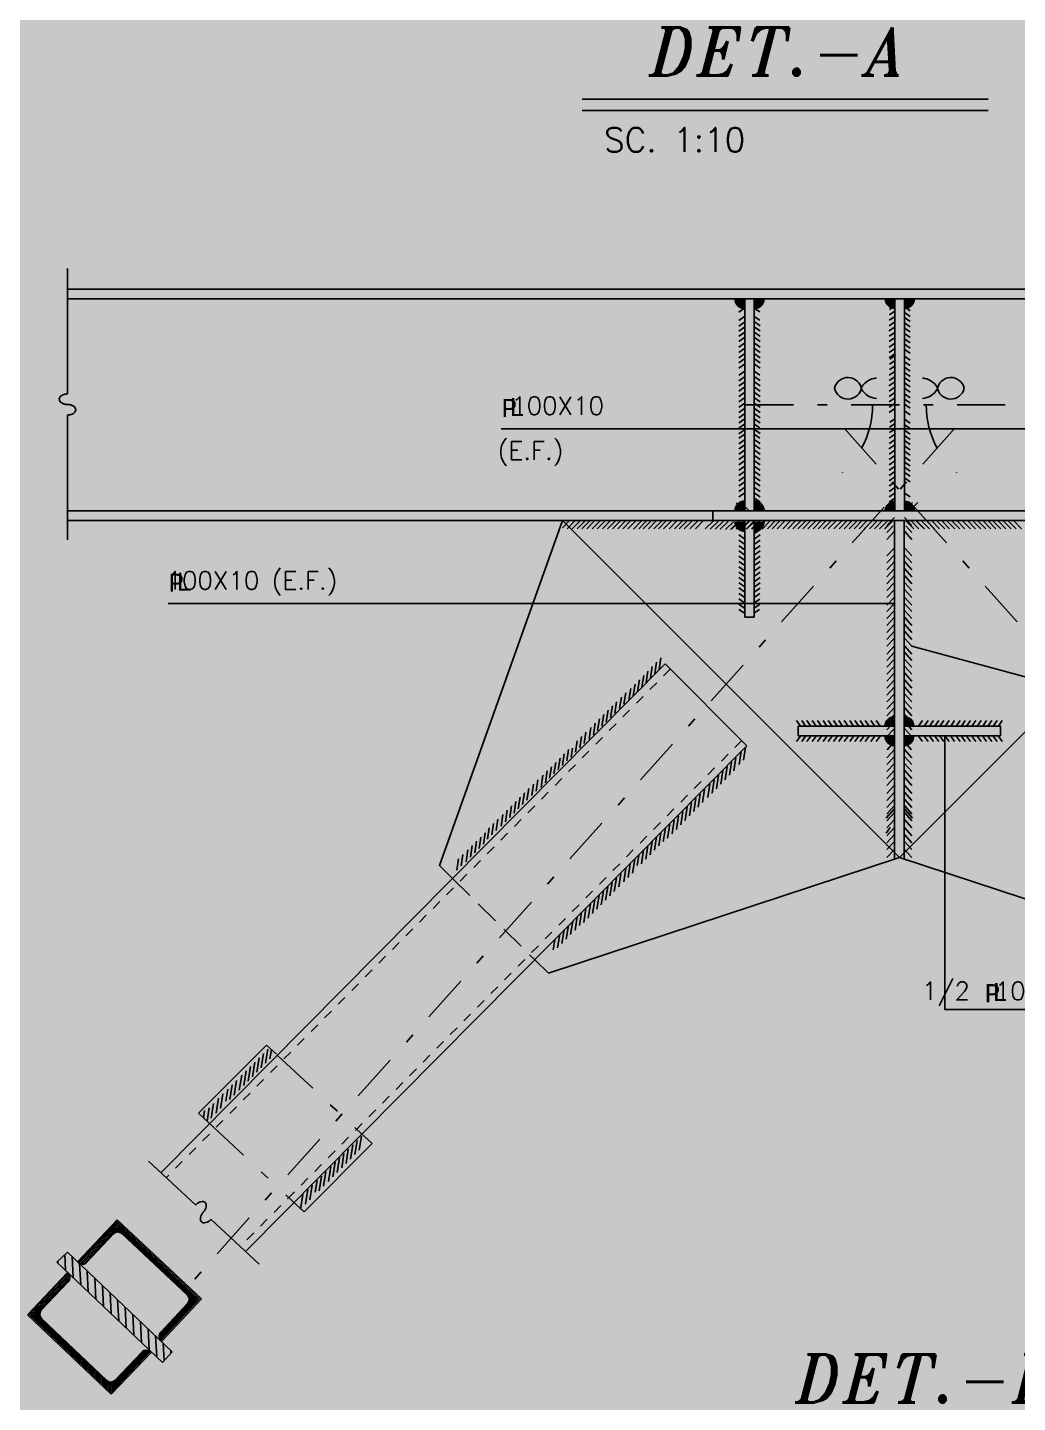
# Model space of a CAD drawing. Header units: inches. Extents: x 1387 to 2676, y -3005 to -2136.
# Drawn here: x 2546.81 to 2557.09, y -2767.75 to -2753.47 of the extents above; entities that cross this region are included whole.
import ezdxf
from ezdxf.enums import TextEntityAlignment as Align

# ---------------------------------------------------------------- set-up
doc = ezdxf.new("R2010")
doc.units = ezdxf.units.IN
doc.header["$MEASUREMENT"] = 0
for name, pattern in [('DASHDOT', [1, 0.5, -0.25, 0, -0.25]), ('DASHDOTX2', [2, 1, -0.5, 0, -0.5]), ('HIDDEN', [0.375, 0.25, -0.125])]:
    doc.linetypes.add(name, pattern=pattern)
for name, color, linetype in [('1', 1, 'Continuous'), ('1R', 1, 'Continuous'), ('2Y', 2, 'Continuous'), ('3', 3, 'HIDDEN'), ('3G', 3, 'Continuous'), ('6M', 6, 'Continuous'), ('Ax', 1, 'DASHDOTX2'), ('DIM', 8, 'Continuous')]:
    doc.layers.add(name, color=color, linetype=linetype)
doc.styles.add('CHAPI', font='CHAPI')
doc.styles.add('ITALICT', font='italict')
doc.styles.add('MONOTXT', font='monotxt')
doc.styles.add('ROMANS', font='ROMANS')
doc.dimstyles.new('FELESH', dxfattribs={"dimscale": 10, "dimtxt": 2, "dimasz": 1, "dimexe": 1.5, "dimexo": 8, "dimgap": 1, "dimtad": 1, "dimlfac": 0.75, "dimzin": 9, "dimdsep": 46, "dimtxsty": 'ROMANS', "dimblk": 'DOT', "dimcen": 0.09, "dimdle": 1.5, "dimclrd": 1, "dimclre": 1, "dimclrt": 2, "dimadec": 0, "dimazin": 0, "dimtfac": 0.5, "dimtix": 1, "dimtmove": 2, "dimatfit": 3, "dimldrblk": 'DOT', "dimfxl": 1, "dimtvp": 0.15, "dimtolj": 1, "dimtzin": 9, "dimarcsym": 0})

# ---------------------------------------------------------------- blocks, each defined once
blk = doc.blocks.new('DOT')
at = {"layer": 'DIM', "color": 0, "linetype": 'ByBlock'}
blk.add_line((-0.5, 0), (-1, 0), dxfattribs=at)
at = {"layer": 'DIM', "color": 0, "linetype": 'ByBlock', "const_width": 0.5}
blk.add_lwpolyline([(-0.25, 0, 1), (0.25, 0, 1)], format="xyb", close=True, dxfattribs=at)
blk = doc.blocks.new('F')
at = {"layer": '3'}
for points in [[(0, 0), (2.57, 0), (3.14, 0.84)], [(0, 0), (2.57, 0), (3.14, -0.84)]]:
    blk.add_solid(points, dxfattribs=at)

msp = doc.modelspace()

# ---------------------------------------------------------------- hatches: boundary and pattern name
at = {"layer": '1'}
for points in [[(2554.256941, -2756.289348), (2554.256941, -2756.389348, -0.414213562), (2554.156941, -2756.289348)], [(2554.356941, -2756.289348), (2554.356941, -2756.389348, 0.414213562), (2554.456941, -2756.289348)], [(2555.817774, -2756.287686), (2555.817774, -2756.387686, -0.414213562), (2555.717774, -2756.287686)], [(2555.917774, -2756.287686), (2555.917774, -2756.387686, 0.414213562), (2556.017774, -2756.287686)], [(2554.256941, -2758.48816), (2554.256941, -2758.38816, 0.414213562), (2554.156941, -2758.48816)], [(2554.356941, -2758.48816), (2554.356941, -2758.38816, -0.414213562), (2554.456941, -2758.48816)], [(2555.817774, -2758.489822), (2555.817774, -2758.389822, 0.414213562), (2555.717774, -2758.489822)], [(2555.917774, -2758.489822), (2555.917774, -2758.389822, -0.414213562), (2556.017774, -2758.489822)], [(2554.256941, -2758.602146), (2554.256941, -2758.702146, -0.414213562), (2554.156941, -2758.602146)], [(2554.356941, -2758.602146), (2554.356941, -2758.702146, 0.414213562), (2554.456941, -2758.602146)], [(2555.813908, -2760.727198), (2555.713908, -2760.727198, -0.414213562), (2555.813908, -2760.627198)], [(2555.913908, -2760.727198), (2556.013908, -2760.727198, 0.414213562), (2555.913908, -2760.627198)], [(2555.813908, -2760.827198), (2555.713908, -2760.827198, 0.414213562), (2555.813908, -2760.927198)], [(2555.913908, -2760.827198), (2556.013908, -2760.827198, -0.414213562), (2555.913908, -2760.927198)]]:
    msp.add_hatch(color=256, dxfattribs=at).paths.add_polyline_path(points)
at = {"layer": '2Y'}
h = msp.add_hatch(dxfattribs=at)
h.set_pattern_fill('ANSI31', color=256, scale=0.6, angle=47.9016711, style=0)
h.set_pattern_definition([(92.901671, (1594.702205, -2242.31103), (-0.074903841, -0.003796655), [])])
h.paths.add_polyline_path([(2547.112695, -2766.2916), (2547.221687, -2766.188244), (2548.312163, -2767.22382), (2548.209456, -2767.333145)])

# ---------------------------------------------------------------- linework, layer by layer
at = {"layer": '1', "linetype": 'Continuous'}
for centre, start, end in [((2554.256941, -2756.289348), 180, 270), ((2554.356941, -2756.289348), 270, 0), ((2555.817774, -2756.287686), 180, 270), ((2555.917774, -2756.287686), 270, 0), ((2554.256941, -2758.48816), 90, 180), ((2554.356941, -2758.48816), 0, 90), ((2555.817774, -2758.489822), 90, 180), ((2555.917774, -2758.489822), 0, 90), ((2554.256941, -2758.602146), 180, 270), ((2554.356941, -2758.602146), 270, 0), ((2555.813908, -2760.727198), 90, 180), ((2555.913908, -2760.727198), 0, 90), ((2555.813908, -2760.827198), 180, 270), ((2555.913908, -2760.827198), 270, 0)]:
    msp.add_arc(centre, 0.1, start, end, dxfattribs=at)
at = {"layer": '1R'}
for p, q in [((2554.197283, -2756.370527), (2554.256041, -2756.329976)), ((2554.197283, -2756.424754), (2554.256041, -2756.384204)), ((2554.411669, -2756.368126), (2554.351862, -2756.329139)), ((2554.413099, -2756.422334), (2554.353292, -2756.383347)), ((2555.760181, -2756.453117), (2555.819988, -2756.41413)), ((2555.761616, -2756.398732), (2555.821423, -2756.359745)), ((2555.763045, -2756.344523), (2555.822853, -2756.305536)), ((2555.977432, -2756.324754), (2555.918673, -2756.284204)), ((2555.977432, -2756.355556), (2555.918673, -2756.315006)), ((2555.977432, -2756.412445), (2555.918673, -2756.371894)), ((2554.197283, -2756.512445), (2554.256041, -2756.471894)), ((2554.197283, -2756.570284), (2554.256041, -2756.529733)), ((2554.416034, -2756.509987), (2554.356226, -2756.471)), ((2554.417534, -2756.566856), (2554.357726, -2756.527869)), ((2555.757181, -2756.566856), (2555.816988, -2756.527869)), ((2555.758681, -2756.509987), (2555.818488, -2756.471)), ((2555.977432, -2756.470284), (2555.918673, -2756.429733)), ((2555.977432, -2756.523739), (2555.918673, -2756.483188)), ((2555.977432, -2756.577194), (2555.918673, -2756.536643)), ((2554.197283, -2756.623739), (2554.256041, -2756.583188)), ((2554.197283, -2756.677194), (2554.256041, -2756.636643)), ((2554.197283, -2756.731599), (2554.256041, -2756.691048)), ((2554.416599, -2756.677194), (2554.35784, -2756.636643)), ((2554.416599, -2756.731599), (2554.35784, -2756.691048)), ((2554.418968, -2756.621242), (2554.359161, -2756.582255)), ((2555.755746, -2756.621242), (2555.815554, -2756.582255)), ((2555.758116, -2756.677194), (2555.816874, -2756.636643)), ((2555.758116, -2756.731599), (2555.816874, -2756.691048)), ((2555.977432, -2756.631599), (2555.918673, -2756.591048)), ((2555.977432, -2756.688488), (2555.918673, -2756.647937)), ((2555.977432, -2756.745376), (2555.918673, -2756.704826)), ((2554.197283, -2756.788488), (2554.256041, -2756.747937)), ((2554.197283, -2756.845376), (2554.256041, -2756.804826)), ((2554.416599, -2756.788488), (2554.35784, -2756.747937)), ((2554.416599, -2756.845376), (2554.35784, -2756.804826)), ((2555.758116, -2756.788488), (2555.816874, -2756.747937)), ((2555.758116, -2756.845376), (2555.816874, -2756.804826)), ((2555.977432, -2756.799781), (2555.918673, -2756.759231)), ((2555.977432, -2756.853236), (2555.918673, -2756.812686)), ((2554.197283, -2756.899781), (2554.256041, -2756.859231)), ((2554.197283, -2756.953236), (2554.256041, -2756.912686)), ((2554.197283, -2757.007641), (2554.256041, -2756.967091)), ((2554.416599, -2756.899781), (2554.35784, -2756.859231)), ((2554.416599, -2756.953236), (2554.35784, -2756.912686)), ((2554.416599, -2757.007641), (2554.35784, -2756.967091)), ((2555.758116, -2756.899781), (2555.816874, -2756.859231)), ((2555.760181, -2757.022235), (2555.819988, -2756.983248)), ((2555.761616, -2756.967849), (2555.821423, -2756.928862)), ((2555.763045, -2756.91364), (2555.822853, -2756.874653)), ((2555.977432, -2756.924673), (2555.918673, -2756.884123)), ((2555.977432, -2756.981562), (2555.918673, -2756.941012)), ((2554.197283, -2757.081562), (2554.256041, -2757.041012)), ((2554.197283, -2757.139401), (2554.256041, -2757.09885)), ((2554.416034, -2757.079104), (2554.356226, -2757.040117)), ((2554.417534, -2757.135973), (2554.357726, -2757.096986)), ((2555.757181, -2757.135973), (2555.816988, -2757.096986)), ((2555.758681, -2757.079104), (2555.818488, -2757.040117)), ((2555.977432, -2757.039401), (2555.918673, -2756.99885)), ((2555.977432, -2757.092856), (2555.918673, -2757.052305)), ((2555.977432, -2757.146311), (2555.918673, -2757.10576)), ((2554.197283, -2757.192856), (2554.256041, -2757.152305)), ((2554.197283, -2757.246311), (2554.256041, -2757.20576)), ((2554.197283, -2757.300716), (2554.256041, -2757.260165)), ((2554.416599, -2757.246311), (2554.35784, -2757.20576)), ((2554.416599, -2757.300716), (2554.35784, -2757.260165)), ((2554.418968, -2757.190359), (2554.359161, -2757.151372)), ((2555.755746, -2757.190359), (2555.815554, -2757.151372)), ((2555.758116, -2757.246311), (2555.816874, -2757.20576)), ((2555.758116, -2757.300716), (2555.816874, -2757.260165)), ((2555.977432, -2757.200716), (2555.918673, -2757.160165)), ((2555.977432, -2757.257605), (2555.918673, -2757.217054)), ((2555.977432, -2757.314494), (2555.918673, -2757.273943)), ((2554.197283, -2757.357605), (2554.256041, -2757.317054)), ((2554.197283, -2757.414494), (2554.256041, -2757.373943)), ((2554.416599, -2757.357605), (2554.35784, -2757.317054)), ((2554.416599, -2757.414494), (2554.35784, -2757.373943)), ((2555.758116, -2757.357605), (2555.816874, -2757.317054)), ((2555.758116, -2757.414494), (2555.816874, -2757.373943)), ((2555.977432, -2757.368898), (2555.918673, -2757.328348)), ((2555.977432, -2757.422354), (2555.918673, -2757.381803)), ((2554.197283, -2757.468898), (2554.256041, -2757.428348)), ((2554.197283, -2757.522354), (2554.256041, -2757.481803)), ((2554.197283, -2757.576758), (2554.256041, -2757.536208)), ((2554.416599, -2757.468898), (2554.35784, -2757.428348)), ((2554.416599, -2757.522354), (2554.35784, -2757.481803)), ((2554.416599, -2757.576758), (2554.35784, -2757.536208)), ((2555.758116, -2757.468898), (2555.816874, -2757.428348)), ((2555.763045, -2757.568126), (2555.822853, -2757.529139)), ((2555.977432, -2757.491673), (2555.918673, -2757.451123)), ((2555.977432, -2757.579159), (2555.918673, -2757.538609)), ((2557.370876, -2757.637733), (2551.727256, -2757.637733)), ((2554.197283, -2757.630805), (2554.256041, -2757.590255)), ((2554.197283, -2757.688644), (2554.256041, -2757.648093)), ((2554.197283, -2757.736048), (2554.256041, -2757.695497)), ((2554.416034, -2757.628347), (2554.356226, -2757.58936)), ((2554.416034, -2757.733589), (2554.356226, -2757.694602)), ((2554.417534, -2757.685216), (2554.357726, -2757.646229)), ((2555.758681, -2757.733589), (2555.818488, -2757.694602)), ((2555.760181, -2757.67672), (2555.819988, -2757.637733)), ((2555.761616, -2757.622334), (2555.821423, -2757.583347)), ((2555.977432, -2757.636048), (2555.918673, -2757.595497)), ((2555.977432, -2757.693886), (2555.918673, -2757.653336)), ((2554.197283, -2757.793886), (2554.256041, -2757.753336)), ((2554.197283, -2757.847342), (2554.256041, -2757.806791)), ((2554.417534, -2757.790459), (2554.357726, -2757.751472)), ((2554.418968, -2757.844845), (2554.359161, -2757.805857)), ((2555.755746, -2757.844845), (2555.815554, -2757.805857)), ((2555.757181, -2757.790459), (2555.816988, -2757.751472)), ((2555.977432, -2757.747342), (2555.918673, -2757.706791)), ((2555.977432, -2757.800797), (2555.918673, -2757.760246)), ((2555.977432, -2757.855202), (2555.918673, -2757.814651)), ((2554.197283, -2757.900797), (2554.256041, -2757.860246)), ((2554.197283, -2757.955202), (2554.256041, -2757.914651)), ((2554.197283, -2758.01209), (2554.256041, -2757.97154)), ((2554.416599, -2757.900797), (2554.35784, -2757.860246)), ((2554.416599, -2757.955202), (2554.35784, -2757.914651)), ((2554.416599, -2758.01209), (2554.35784, -2757.97154)), ((2555.758116, -2757.900797), (2555.816874, -2757.860246)), ((2555.758116, -2757.955202), (2555.816874, -2757.914651)), ((2555.758116, -2758.01209), (2555.816874, -2757.97154)), ((2555.977432, -2757.91209), (2555.918673, -2757.87154)), ((2555.977432, -2757.968979), (2555.918673, -2757.928429)), ((2555.977432, -2758.023384), (2555.918673, -2757.982834)), ((2554.197283, -2758.068979), (2554.256041, -2758.028429)), ((2554.197283, -2758.123384), (2554.256041, -2758.082834)), ((2554.416599, -2758.068979), (2554.35784, -2758.028429)), ((2554.416599, -2758.123384), (2554.35784, -2758.082834)), ((2555.758116, -2758.068979), (2555.816874, -2758.028429)), ((2555.758116, -2758.123384), (2555.816874, -2758.082834)), ((2555.977432, -2758.076839), (2555.918673, -2758.036289)), ((2555.977432, -2758.131244), (2555.918673, -2758.090694)), ((2554.197283, -2758.176839), (2554.256041, -2758.136289)), ((2554.197283, -2758.231244), (2554.256041, -2758.190694)), ((2554.197283, -2758.288133), (2554.256041, -2758.247583)), ((2554.416599, -2758.176839), (2554.35784, -2758.136289)), ((2554.416599, -2758.231244), (2554.35784, -2758.190694)), ((2554.416599, -2758.288133), (2554.35784, -2758.247583)), ((2555.758116, -2758.176839), (2555.816874, -2758.136289)), ((2555.758116, -2758.231244), (2555.816874, -2758.190694)), ((2555.758116, -2758.288133), (2555.816874, -2758.247583)), ((2555.977432, -2758.188133), (2555.918673, -2758.147583)), ((2554.250875, -2758.488754), (2554.169339, -2758.407219)), ((2554.197283, -2758.345022), (2554.256041, -2758.304471)), ((2554.303908, -2758.488754), (2554.222372, -2758.407219)), ((2554.416599, -2758.345022), (2554.35784, -2758.304471)), ((2554.416599, -2758.399427), (2554.35784, -2758.358876)), ((2554.463007, -2758.488754), (2554.381471, -2758.407219)), ((2554.466434, -2758.481178), (2554.383153, -2758.401427)), ((2555.70828, -2758.481178), (2555.791562, -2758.401427)), ((2555.711708, -2758.488754), (2555.793243, -2758.407219)), ((2555.758116, -2758.345022), (2555.816874, -2758.304471)), ((2555.758116, -2758.399427), (2555.816874, -2758.358876)), ((2555.977432, -2758.345022), (2555.918673, -2758.304471)), ((2555.919722, -2758.483072), (2556.001258, -2758.401536)), ((2555.972755, -2758.483072), (2556.054291, -2758.401536)), ((2555.811492, -2758.557775), (2555.734099, -2758.643048)), ((2555.916325, -2758.557775), (2555.993718, -2758.643048)), ((2552.433943, -2758.594436), (2552.363908, -2758.664471)), ((2552.493652, -2758.594436), (2552.412117, -2758.675972)), ((2552.546685, -2758.594436), (2552.46515, -2758.675972)), ((2552.598522, -2758.594436), (2552.516987, -2758.675972)), ((2552.648365, -2758.594436), (2552.56683, -2758.675972)), ((2552.698208, -2758.594436), (2552.616672, -2758.675972)), ((2552.754431, -2758.594436), (2552.672896, -2758.675972)), ((2552.807464, -2758.594436), (2552.725929, -2758.675972)), ((2552.860497, -2758.594436), (2552.778962, -2758.675972)), ((2552.91353, -2758.594436), (2552.831995, -2758.675972)), ((2552.966563, -2758.594436), (2552.885028, -2758.675972)), ((2553.019596, -2758.594436), (2552.938061, -2758.675972)), ((2553.072629, -2758.594436), (2552.991094, -2758.675972)), ((2553.125662, -2758.594436), (2553.044127, -2758.675972)), ((2553.182136, -2758.596788), (2553.1006, -2758.678323)), ((2553.238003, -2758.594436), (2553.156467, -2758.675972)), ((2553.285267, -2758.594436), (2553.203732, -2758.675972)), ((2553.3383, -2758.594436), (2553.256765, -2758.675972)), ((2553.395822, -2758.594436), (2553.314286, -2758.675972)), ((2553.443086, -2758.594436), (2553.361551, -2758.675972)), ((2553.496119, -2758.594436), (2553.414584, -2758.675972)), ((2553.553641, -2758.594436), (2553.472106, -2758.675972)), ((2553.611163, -2758.594436), (2553.529627, -2758.675972)), ((2553.658427, -2758.594436), (2553.576892, -2758.675972)), ((2553.71146, -2758.594436), (2553.629925, -2758.675972)), ((2553.768982, -2758.594436), (2553.687446, -2758.675972)), ((2553.826504, -2758.594436), (2553.744968, -2758.675972)), ((2553.931303, -2758.597758), (2553.848022, -2758.677509)), ((2553.981135, -2758.598837), (2553.897853, -2758.678588)), ((2554.034155, -2758.599985), (2553.950874, -2758.679736)), ((2554.087176, -2758.601133), (2554.003894, -2758.680884)), ((2554.140196, -2758.602281), (2554.056915, -2758.682032)), ((2554.193217, -2758.603429), (2554.109935, -2758.683181)), ((2554.201959, -2758.600119), (2554.120424, -2758.681654)), ((2554.250875, -2758.594436), (2554.169339, -2758.675972)), ((2554.254992, -2758.600119), (2554.173457, -2758.681654)), ((2554.303908, -2758.594436), (2554.222372, -2758.675972)), ((2554.308003, -2758.598581), (2554.224721, -2758.678332)), ((2554.356941, -2758.594436), (2554.275405, -2758.675972)), ((2554.360393, -2758.599716), (2554.277112, -2758.679467)), ((2554.409974, -2758.594436), (2554.328438, -2758.675972)), ((2554.413414, -2758.600864), (2554.330132, -2758.680615)), ((2554.416599, -2758.683764), (2554.35784, -2758.724314)), ((2554.463007, -2758.594436), (2554.381471, -2758.675972)), ((2554.466434, -2758.602012), (2554.383153, -2758.681763)), ((2554.519481, -2758.596788), (2554.437945, -2758.678323)), ((2554.575347, -2758.594436), (2554.493812, -2758.675972)), ((2554.622612, -2758.594436), (2554.541076, -2758.675972)), ((2554.675645, -2758.594436), (2554.594109, -2758.675972)), ((2554.733166, -2758.594436), (2554.651631, -2758.675972)), ((2554.7862, -2758.594436), (2554.704664, -2758.675972)), ((2554.839233, -2758.594436), (2554.757697, -2758.675972)), ((2554.892266, -2758.594436), (2554.81073, -2758.675972)), ((2554.942108, -2758.594436), (2554.860573, -2758.675972)), ((2554.995141, -2758.594436), (2554.913606, -2758.675972)), ((2555.048174, -2758.594436), (2554.966639, -2758.675972)), ((2555.101207, -2758.594436), (2555.019672, -2758.675972)), ((2555.15424, -2758.594436), (2555.072705, -2758.675972)), ((2555.207273, -2758.594436), (2555.125738, -2758.675972)), ((2555.26521, -2758.594436), (2555.183675, -2758.675972)), ((2555.318243, -2758.594436), (2555.236708, -2758.675972)), ((2555.371276, -2758.594436), (2555.289741, -2758.675972)), ((2555.424309, -2758.594436), (2555.342774, -2758.675972)), ((2555.474152, -2758.594436), (2555.392617, -2758.675972)), ((2555.527185, -2758.594436), (2555.44565, -2758.675972)), ((2555.580218, -2758.594436), (2555.498683, -2758.675972)), ((2555.633251, -2758.594436), (2555.551716, -2758.675972)), ((2555.686284, -2758.594436), (2555.604749, -2758.675972)), ((2555.739317, -2758.594436), (2555.657782, -2758.675972)), ((2555.79235, -2758.594436), (2555.710815, -2758.675972)), ((2555.795383, -2758.594436), (2555.713848, -2758.675972)), ((2555.797657, -2758.644436), (2555.734099, -2758.714466)), ((2555.811492, -2758.701193), (2555.734099, -2758.786466)), ((2555.916325, -2758.701193), (2555.993718, -2758.786466)), ((2555.93016, -2758.644436), (2555.993718, -2758.714466)), ((2555.932433, -2758.594436), (2556.013969, -2758.675972)), ((2555.985466, -2758.594436), (2556.067002, -2758.675972)), ((2556.038499, -2758.594436), (2556.120035, -2758.675972)), ((2556.041532, -2758.594436), (2556.123068, -2758.675972)), ((2556.094565, -2758.594436), (2556.176101, -2758.675972)), ((2556.147598, -2758.594436), (2556.229134, -2758.675972)), ((2556.200631, -2758.594436), (2556.282167, -2758.675972)), ((2556.253664, -2758.594436), (2556.3352, -2758.675972)), ((2556.303507, -2758.594436), (2556.385043, -2758.675972)), ((2556.35654, -2758.594436), (2556.438076, -2758.675972)), ((2556.409573, -2758.594436), (2556.491109, -2758.675972)), ((2556.462606, -2758.594436), (2556.544142, -2758.675972)), ((2556.520543, -2758.594436), (2556.602079, -2758.675972)), ((2556.573576, -2758.594436), (2556.655112, -2758.675972)), ((2556.626609, -2758.594436), (2556.708145, -2758.675972)), ((2556.679642, -2758.594436), (2556.761178, -2758.675972)), ((2556.732675, -2758.594436), (2556.814211, -2758.675972)), ((2556.785708, -2758.594436), (2556.867244, -2758.675972)), ((2556.835551, -2758.594436), (2556.917087, -2758.675972)), ((2556.888584, -2758.594436), (2556.97012, -2758.675972)), ((2556.941617, -2758.594436), (2557.023153, -2758.675972)), ((2556.99465, -2758.594436), (2557.076186, -2758.675972)), ((2557.052172, -2758.594436), (2557.133707, -2758.675972)), ((2554.197283, -2758.738168), (2554.256041, -2758.778719)), ((2554.197283, -2758.795057), (2554.256041, -2758.835608)), ((2554.416599, -2758.738168), (2554.35784, -2758.778719)), ((2554.416599, -2758.795057), (2554.35784, -2758.835608)), ((2554.197283, -2758.851946), (2554.256041, -2758.892497)), ((2554.197283, -2758.906351), (2554.256041, -2758.946902)), ((2554.197283, -2758.959806), (2554.256041, -2759.000357)), ((2554.416599, -2758.851946), (2554.35784, -2758.892497)), ((2554.416599, -2758.906351), (2554.35784, -2758.946902)), ((2554.416599, -2758.959806), (2554.35784, -2759.000357)), ((2555.811492, -2758.873193), (2555.734099, -2758.958466)), ((2555.811492, -2758.945193), (2555.734099, -2759.030466)), ((2555.916325, -2758.873193), (2555.993718, -2758.958466)), ((2555.916325, -2758.945193), (2555.993718, -2759.030466)), ((2554.197283, -2759.014211), (2554.256041, -2759.054762)), ((2554.197283, -2759.0711), (2554.256041, -2759.11165)), ((2554.197283, -2759.127989), (2554.256041, -2759.168539)), ((2554.416599, -2759.014211), (2554.35784, -2759.054762)), ((2554.416599, -2759.0711), (2554.35784, -2759.11165)), ((2554.416599, -2759.127989), (2554.35784, -2759.168539)), ((2555.811492, -2759.017193), (2555.734099, -2759.102466)), ((2555.811492, -2759.089193), (2555.734099, -2759.174466)), ((2555.916325, -2759.017193), (2555.993718, -2759.102466)), ((2555.916325, -2759.089193), (2555.993718, -2759.174466)), ((2554.197283, -2759.182394), (2554.256041, -2759.222944)), ((2554.197283, -2759.235849), (2554.256041, -2759.276399)), ((2554.416599, -2759.182394), (2554.35784, -2759.222944)), ((2554.418968, -2759.238346), (2554.359161, -2759.277333)), ((2555.811492, -2759.161193), (2555.734099, -2759.246466)), ((2555.811492, -2759.233193), (2555.734099, -2759.318466)), ((2555.916325, -2759.161193), (2555.993718, -2759.246466)), ((2555.916325, -2759.233193), (2555.993718, -2759.318466)), ((2554.197283, -2759.289304), (2554.256041, -2759.329855)), ((2554.197283, -2759.347143), (2554.256041, -2759.387693)), ((2554.197283, -2759.404031), (2554.256041, -2759.444582)), ((2554.414533, -2759.40647), (2554.354726, -2759.445457)), ((2554.416034, -2759.349601), (2554.356226, -2759.388588)), ((2554.417534, -2759.292732), (2554.357726, -2759.331719)), ((2555.811492, -2759.305193), (2555.734099, -2759.390466)), ((2555.811492, -2759.385279), (2555.734099, -2759.470552)), ((2555.916325, -2759.305193), (2555.993718, -2759.390466)), ((2555.916325, -2759.385279), (2555.993718, -2759.470552)), ((2555.810244, -2759.452281), (2548.268028, -2759.452281)), ((2554.197283, -2759.458436), (2554.256041, -2759.498987)), ((2554.197283, -2759.512664), (2554.256041, -2759.553214)), ((2554.411669, -2759.515064), (2554.351862, -2759.554051)), ((2554.413099, -2759.460856), (2554.353292, -2759.499843)), ((2555.811492, -2759.451141), (2555.734099, -2759.536414)), ((2555.811492, -2759.523141), (2555.734099, -2759.608414)), ((2555.916325, -2759.451141), (2555.993718, -2759.536414)), ((2555.916325, -2759.523141), (2555.993718, -2759.608414)), ((2555.811492, -2759.595141), (2555.734099, -2759.680414)), ((2555.811492, -2759.667141), (2555.734099, -2759.752414)), ((2555.916325, -2759.595141), (2555.993718, -2759.680414)), ((2555.916325, -2759.667141), (2555.993718, -2759.752414)), ((2555.811492, -2759.739141), (2555.734099, -2759.824414)), ((2555.811492, -2759.811141), (2555.734099, -2759.896414)), ((2555.916325, -2759.739141), (2555.993718, -2759.824414)), ((2555.916325, -2759.811141), (2555.993718, -2759.896414)), ((2555.811492, -2759.891657), (2555.734099, -2759.97693)), ((2555.811492, -2759.957518), (2555.734099, -2760.042791)), ((2555.916325, -2759.891657), (2555.993718, -2759.97693)), ((2555.916325, -2759.957518), (2555.993718, -2760.042791)), ((2555.811492, -2760.029518), (2555.734099, -2760.114791)), ((2555.811492, -2760.101518), (2555.734099, -2760.186791)), ((2555.916325, -2760.029518), (2555.993718, -2760.114791)), ((2555.916325, -2760.101518), (2555.993718, -2760.186791)), ((2555.811492, -2760.173518), (2555.734099, -2760.258791)), ((2555.811492, -2760.245518), (2555.734099, -2760.330791)), ((2555.916325, -2760.173518), (2555.993718, -2760.258791)), ((2555.916325, -2760.245518), (2555.993718, -2760.330791)), ((2555.811492, -2760.317518), (2555.734099, -2760.402791)), ((2555.811492, -2760.389518), (2555.734099, -2760.474791)), ((2555.916325, -2760.317518), (2555.993718, -2760.402791)), ((2555.916325, -2760.389518), (2555.993718, -2760.474791)), ((2555.811492, -2760.461518), (2555.734099, -2760.546791)), ((2555.811492, -2760.533518), (2555.734099, -2760.618791)), ((2555.916325, -2760.461518), (2555.993718, -2760.546791)), ((2555.916325, -2760.533518), (2555.993718, -2760.618791)), ((2554.795376, -2760.66754), (2554.835926, -2760.726298)), ((2554.84978, -2760.66754), (2554.890331, -2760.726298)), ((2554.903236, -2760.66754), (2554.943786, -2760.726298)), ((2554.95764, -2760.66754), (2554.998191, -2760.726298)), ((2555.014529, -2760.66754), (2555.05508, -2760.726298)), ((2555.071418, -2760.66754), (2555.111969, -2760.726298)), ((2555.125823, -2760.66754), (2555.166374, -2760.726298)), ((2555.179278, -2760.66754), (2555.219829, -2760.726298)), ((2555.233683, -2760.66754), (2555.274234, -2760.726298)), ((2555.290572, -2760.66754), (2555.331122, -2760.726298)), ((2555.347461, -2760.66754), (2555.388011, -2760.726298)), ((2555.401866, -2760.66754), (2555.442416, -2760.726298)), ((2555.455321, -2760.66754), (2555.495871, -2760.726298)), ((2555.509726, -2760.66754), (2555.550276, -2760.726298)), ((2555.566615, -2760.66754), (2555.607165, -2760.726298)), ((2555.623503, -2760.66754), (2555.664054, -2760.726298)), ((2555.811492, -2760.605518), (2555.734099, -2760.690791)), ((2555.811492, -2760.677518), (2555.734099, -2760.762791)), ((2555.916325, -2760.605518), (2555.993718, -2760.690791)), ((2555.916325, -2760.677518), (2555.993718, -2760.762791)), ((2556.104313, -2760.66754), (2556.063763, -2760.726298)), ((2556.161202, -2760.66754), (2556.120652, -2760.726298)), ((2556.218091, -2760.66754), (2556.17754, -2760.726298)), ((2556.272496, -2760.66754), (2556.231945, -2760.726298)), ((2556.325951, -2760.66754), (2556.2854, -2760.726298)), ((2556.380356, -2760.66754), (2556.339805, -2760.726298)), ((2556.437245, -2760.66754), (2556.396694, -2760.726298)), ((2556.494134, -2760.66754), (2556.453583, -2760.726298)), ((2556.548538, -2760.66754), (2556.507988, -2760.726298)), ((2556.601994, -2760.66754), (2556.561443, -2760.726298)), ((2556.656398, -2760.66754), (2556.615848, -2760.726298)), ((2556.713287, -2760.66754), (2556.672737, -2760.726298)), ((2556.770176, -2760.66754), (2556.729626, -2760.726298)), ((2556.824581, -2760.66754), (2556.78403, -2760.726298)), ((2556.878036, -2760.66754), (2556.837486, -2760.726298)), ((2556.932441, -2760.66754), (2556.89189, -2760.726298)), ((2554.795376, -2760.886856), (2554.835926, -2760.828097)), ((2554.84978, -2760.886856), (2554.890331, -2760.828097)), ((2554.903236, -2760.886856), (2554.943786, -2760.828097)), ((2554.95764, -2760.886856), (2554.998191, -2760.828097)), ((2555.014529, -2760.886856), (2555.05508, -2760.828097)), ((2555.071418, -2760.886856), (2555.111969, -2760.828097)), ((2555.125823, -2760.886856), (2555.166374, -2760.828097)), ((2555.179278, -2760.886856), (2555.219829, -2760.828097)), ((2555.233683, -2760.886856), (2555.274234, -2760.828097)), ((2555.290572, -2760.886856), (2555.331122, -2760.828097)), ((2555.347461, -2760.886856), (2555.388011, -2760.828097)), ((2555.401866, -2760.886856), (2555.442416, -2760.828097)), ((2555.455321, -2760.886856), (2555.495871, -2760.828097)), ((2555.509726, -2760.886856), (2555.550276, -2760.828097)), ((2555.566615, -2760.886856), (2555.607165, -2760.828097)), ((2555.623503, -2760.886856), (2555.664054, -2760.828097)), ((2555.811492, -2760.749518), (2555.734099, -2760.834791)), ((2555.813908, -2760.814804), (2555.736516, -2760.900077)), ((2555.913908, -2760.814804), (2555.991301, -2760.900077)), ((2555.916325, -2760.749518), (2555.993718, -2760.834791)), ((2556.104313, -2760.886856), (2556.063763, -2760.828097)), ((2556.161202, -2760.886856), (2556.120652, -2760.828097)), ((2556.218091, -2760.886856), (2556.17754, -2760.828097)), ((2556.272496, -2760.886856), (2556.231945, -2760.828097)), ((2556.325951, -2760.886856), (2556.2854, -2760.828097)), ((2556.334939, -2763.668066), (2556.334939, -2760.827198)), ((2556.380356, -2760.886856), (2556.339805, -2760.828097)), ((2556.437245, -2760.886856), (2556.396694, -2760.828097)), ((2556.494134, -2760.886856), (2556.453583, -2760.828097)), ((2556.548538, -2760.886856), (2556.507988, -2760.828097)), ((2556.601994, -2760.886856), (2556.561443, -2760.828097)), ((2556.656398, -2760.886856), (2556.615848, -2760.828097)), ((2556.713287, -2760.886856), (2556.672737, -2760.828097)), ((2556.770176, -2760.886856), (2556.729626, -2760.828097)), ((2556.824581, -2760.886856), (2556.78403, -2760.828097)), ((2556.878036, -2760.886856), (2556.837486, -2760.828097)), ((2556.932441, -2760.886856), (2556.89189, -2760.828097)), ((2554.221469, -2760.987516), (2554.199749, -2761.124651)), ((2554.221469, -2760.987516), (2554.199749, -2761.124651)), ((2554.266582, -2760.942403), (2554.24506, -2761.078288)), ((2554.266582, -2760.942403), (2554.24506, -2761.078288)), ((2555.811492, -2760.968448), (2555.734099, -2761.053721)), ((2555.813908, -2760.886804), (2555.736516, -2760.972077)), ((2555.913908, -2760.886804), (2555.991301, -2760.972077)), ((2555.916325, -2760.968448), (2555.993718, -2761.053721)), ((2554.120687, -2761.100568), (2554.099165, -2761.236452)), ((2554.1658, -2761.055455), (2554.144476, -2761.190089)), ((2555.811492, -2761.040448), (2555.734099, -2761.125721)), ((2555.811492, -2761.112448), (2555.734099, -2761.197721)), ((2555.916325, -2761.040448), (2555.993718, -2761.125721)), ((2555.916325, -2761.112448), (2555.993718, -2761.197721)), ((2553.98535, -2761.235905), (2553.963233, -2761.375543)), ((2554.030462, -2761.190793), (2554.008544, -2761.329179)), ((2554.075575, -2761.14568), (2554.053855, -2761.282816)), ((2555.811492, -2761.184448), (2555.734099, -2761.269721)), ((2555.811492, -2761.256448), (2555.734099, -2761.341721)), ((2555.916325, -2761.184448), (2555.993718, -2761.269721)), ((2555.916325, -2761.256448), (2555.993718, -2761.341721)), ((2553.840652, -2761.38488), (2553.819328, -2761.519514)), ((2553.895125, -2761.326131), (2553.872612, -2761.46827)), ((2553.940237, -2761.281018), (2553.917923, -2761.421906)), ((2555.811492, -2761.339944), (2555.734099, -2761.425217)), ((2555.811492, -2761.411944), (2555.734099, -2761.497217)), ((2555.916325, -2761.339944), (2555.993718, -2761.425217)), ((2555.916325, -2761.411944), (2555.993718, -2761.497217)), ((2553.705314, -2761.520218), (2553.683396, -2761.658605)), ((2553.750427, -2761.475106), (2553.728707, -2761.612241)), ((2553.79554, -2761.429993), (2553.774018, -2761.565878)), ((2555.811492, -2761.483944), (2555.734099, -2761.569217)), ((2555.811492, -2761.551532), (2555.734099, -2761.636805)), ((2555.916325, -2761.483944), (2555.993718, -2761.569217)), ((2555.916325, -2761.551532), (2555.993718, -2761.636805)), ((2553.524864, -2761.700668), (2553.502153, -2761.844059)), ((2553.569977, -2761.655556), (2553.547464, -2761.797695)), ((2553.615089, -2761.610443), (2553.592775, -2761.751332)), ((2553.660202, -2761.565331), (2553.638085, -2761.704968)), ((2555.804301, -2761.594675), (2555.726909, -2761.679948)), ((2555.811492, -2761.579342), (2555.734099, -2761.664615)), ((2555.811492, -2761.579342), (2555.734099, -2761.664615)), ((2555.811492, -2761.623532), (2555.734099, -2761.708805)), ((2555.811492, -2761.695532), (2555.734099, -2761.780805)), ((2555.916325, -2761.579342), (2555.993718, -2761.664615)), ((2555.916325, -2761.579342), (2555.993718, -2761.664615)), ((2555.916325, -2761.623532), (2555.993718, -2761.708805)), ((2555.916325, -2761.695532), (2555.993718, -2761.780805)), ((2555.923515, -2761.594675), (2556.000908, -2761.679948)), ((2553.387728, -2761.828913), (2553.365612, -2761.968551)), ((2553.432841, -2761.783801), (2553.410922, -2761.922187)), ((2553.479752, -2761.745781), (2553.456843, -2761.890422)), ((2555.727908, -2761.835612), (2555.768459, -2761.776853)), ((2555.811492, -2761.779028), (2555.734099, -2761.864301)), ((2555.916325, -2761.779028), (2555.993718, -2761.864301)), ((2553.25239, -2761.964251), (2553.229679, -2762.107641)), ((2553.297503, -2761.919138), (2553.27499, -2762.061278)), ((2553.342615, -2761.874026), (2553.320301, -2762.014914)), ((2555.811492, -2761.851028), (2555.734099, -2761.936301)), ((2555.811492, -2761.851028), (2555.734099, -2761.936301)), ((2555.811492, -2761.923028), (2555.734099, -2762.008301)), ((2555.811492, -2761.923028), (2555.734099, -2762.008301)), ((2555.916325, -2761.851028), (2555.993718, -2761.936301)), ((2555.916325, -2761.851028), (2555.993718, -2761.936301)), ((2555.916325, -2761.923028), (2555.993718, -2762.008301)), ((2555.916325, -2761.923028), (2555.993718, -2762.008301)), ((2553.114398, -2762.111297), (2553.092282, -2762.250935)), ((2553.156845, -2762.068075), (2553.13997, -2762.174614)), ((2553.207278, -2762.009364), (2553.184369, -2762.154005)), ((2555.811492, -2762.005702), (2555.734099, -2762.090975)), ((2555.916325, -2762.005702), (2555.993718, -2762.090975)), ((2552.969701, -2762.260273), (2552.948377, -2762.394906)), ((2553.024173, -2762.201523), (2553.00166, -2762.343662)), ((2553.069286, -2762.15641), (2553.046971, -2762.297299)), ((2552.834363, -2762.39561), (2552.812445, -2762.533997)), ((2552.879476, -2762.350498), (2552.857755, -2762.487633)), ((2552.924588, -2762.305385), (2552.903066, -2762.44127)), ((2552.699025, -2762.530948), (2552.676513, -2762.673087)), ((2552.744138, -2762.485835), (2552.721823, -2762.626724)), ((2552.78925, -2762.440723), (2552.767134, -2762.58036)), ((2552.561889, -2762.659193), (2552.539971, -2762.797579)), ((2552.6088, -2762.621173), (2552.585891, -2762.765814)), ((2552.653913, -2762.576061), (2552.631202, -2762.719451)), ((2552.381439, -2762.839643), (2552.358728, -2762.983034)), ((2552.426551, -2762.794531), (2552.404039, -2762.93667)), ((2552.471664, -2762.749418), (2552.449349, -2762.890306)), ((2552.516776, -2762.704305), (2552.49466, -2762.843943)), ((2552.285893, -2762.943467), (2552.269019, -2763.050006)), ((2552.336326, -2762.884756), (2552.313417, -2763.029397)), ((2556.334939, -2763.668066), (2559.956085, -2763.668066)), ((2549.258147, -2764.125332), (2549.234644, -2764.273727)), ((2549.30326, -2764.08022), (2549.279954, -2764.227363)), ((2549.340564, -2764.084404), (2549.325265, -2764.181)), ((2549.122809, -2764.26067), (2549.098712, -2764.412817)), ((2549.167922, -2764.215558), (2549.144022, -2764.366454)), ((2549.213035, -2764.170445), (2549.189333, -2764.32009)), ((2548.979113, -2764.405108), (2548.955015, -2764.557255)), ((2549.032584, -2764.350895), (2549.00809, -2764.505544)), ((2549.077697, -2764.305783), (2549.053401, -2764.459181)), ((2548.838399, -2764.543897), (2548.814103, -2764.697295)), ((2548.888888, -2764.495333), (2548.869329, -2764.618821)), ((2548.934, -2764.450221), (2548.909704, -2764.603619)), ((2548.694702, -2764.688335), (2548.672465, -2764.828732)), ((2548.739815, -2764.643222), (2548.715717, -2764.795369)), ((2548.793286, -2764.589009), (2548.768792, -2764.743658)), ((2548.646363, -2764.717838), (2548.634423, -2764.793224)), ((2550.275513, -2764.982518), (2550.252406, -2765.12841)), ((2550.140176, -2765.117856), (2550.116474, -2765.267501)), ((2550.185288, -2765.072743), (2550.161785, -2765.221137)), ((2550.230401, -2765.027631), (2550.207096, -2765.174774)), ((2550.004838, -2765.253194), (2549.980542, -2765.406592)), ((2550.04995, -2765.208081), (2550.025853, -2765.360228)), ((2550.095063, -2765.162968), (2550.071163, -2765.313865)), ((2549.861141, -2765.397632), (2549.836845, -2765.55103)), ((2549.906254, -2765.352519), (2549.882156, -2765.504666)), ((2549.959725, -2765.298306), (2549.935231, -2765.452955)), ((2549.720427, -2765.53642), (2549.695933, -2765.691069)), ((2549.76554, -2765.491307), (2549.741244, -2765.644705)), ((2549.816029, -2765.442744), (2549.79647, -2765.566232)), ((2549.666956, -2765.590633), (2549.642858, -2765.74278))]:
    msp.add_line(p, q, dxfattribs=at)
at = {"layer": '1R', "linetype": 'DASHDOT'}
for p, q in [((2556.439034, -2757.630427), (2548.496278, -2766.521185)), ((2555.288782, -2757.630427), (2563.231539, -2766.521185)), ((2549.404369, -2764.145558), (2550.271108, -2764.95296)), ((2548.686158, -2764.841512), (2549.563922, -2765.660804))]:
    msp.add_line(p, q, dxfattribs=at)
at = {"layer": '1R', "color": 1}
for p, q in [((2553.297621, -2760.107376), (2553.27928, -2760.228248)), ((2553.342334, -2760.062662), (2553.324099, -2760.182843)), ((2553.342334, -2760.062662), (2553.324099, -2760.182843)), ((2553.387048, -2760.017948), (2553.368917, -2760.137439)), ((2553.387048, -2760.017948), (2553.368917, -2760.137439)), ((2553.163165, -2760.24359), (2553.144825, -2760.364462)), ((2553.207879, -2760.198876), (2553.189643, -2760.319057)), ((2553.207879, -2760.198876), (2553.189643, -2760.319057)), ((2553.252592, -2760.154162), (2553.234462, -2760.273653)), ((2553.252592, -2760.154162), (2553.234462, -2760.273653)), ((2553.020985, -2760.381099), (2553.003169, -2760.498517)), ((2553.073737, -2760.333017), (2553.055187, -2760.455271)), ((2553.118451, -2760.288303), (2553.100006, -2760.409867)), ((2552.837667, -2760.561065), (2552.819536, -2760.680556)), ((2552.882381, -2760.516351), (2552.864355, -2760.635151)), ((2552.927094, -2760.471638), (2552.909173, -2760.589746)), ((2552.976271, -2760.425813), (2552.95835, -2760.543921)), ((2552.703526, -2760.695206), (2552.685081, -2760.81677)), ((2552.748239, -2760.650493), (2552.729899, -2760.771365)), ((2552.792953, -2760.605779), (2552.774718, -2760.72596)), ((2552.561346, -2760.832716), (2552.543425, -2760.950824)), ((2552.60606, -2760.788002), (2552.588244, -2760.90542)), ((2552.658812, -2760.73992), (2552.640262, -2760.862174)), ((2552.428439, -2760.967677), (2552.410518, -2761.085786)), ((2552.467853, -2760.954484), (2552.453668, -2761.047969)), ((2552.516632, -2760.877429), (2552.498606, -2760.996229)), ((2552.294297, -2761.101818), (2552.276062, -2761.222)), ((2552.339011, -2761.057105), (2552.320881, -2761.176595)), ((2552.383725, -2761.012391), (2552.365699, -2761.13119)), ((2552.160156, -2761.23596), (2552.141606, -2761.358214)), ((2552.20487, -2761.191246), (2552.186425, -2761.312809)), ((2552.249584, -2761.146532), (2552.231243, -2761.267404)), ((2552.013513, -2761.37458), (2551.995592, -2761.492689)), ((2552.06269, -2761.328755), (2552.044769, -2761.446864)), ((2552.107404, -2761.284041), (2552.089588, -2761.401459)), ((2551.834658, -2761.553435), (2551.816318, -2761.674307)), ((2551.879372, -2761.508721), (2551.861137, -2761.628903)), ((2551.924086, -2761.464008), (2551.905955, -2761.583498)), ((2551.968799, -2761.419294), (2551.950774, -2761.538093)), ((2551.692479, -2761.690944), (2551.674662, -2761.808362)), ((2551.745231, -2761.642863), (2551.726681, -2761.765117)), ((2551.789944, -2761.598149), (2551.771499, -2761.719712)), ((2551.560719, -2761.832257), (2551.542588, -2761.951748)), ((2551.603051, -2761.780372), (2551.585025, -2761.899171)), ((2551.647765, -2761.735658), (2551.629844, -2761.853767)), ((2551.426577, -2761.966398), (2551.408132, -2762.087961)), ((2551.471291, -2761.921684), (2551.452951, -2762.042557)), ((2551.516005, -2761.876971), (2551.497769, -2761.997152)), ((2551.284398, -2762.103907), (2551.266477, -2762.222016)), ((2551.329111, -2762.059194), (2551.311295, -2762.176611)), ((2551.381864, -2762.011112), (2551.363314, -2762.133366))]:
    msp.add_line(p, q, dxfattribs=at)
at = {"layer": '1R', "linetype": 'HIDDEN'}
msp.add_line((2551.22345, -2762.307113), (2552.075831, -2763.151857), dxfattribs=at)
at = {"layer": '2Y'}
for p, q in [((2547.223508, -2755.972654), (2547.223508, -2757.275399)), ((2547.223508, -2757.494616), (2547.223508, -2758.790049)), ((2548.066135, -2765.244299), (2548.553719, -2765.698565)), ((2548.714112, -2765.847998), (2549.213334, -2766.313107))]:
    msp.add_line(p, q, dxfattribs=at)
at = {"layer": '2Y', "linetype": 'HIDDEN', "ltscale": 0.1}
for p, q in [((2553.483832, -2760.132942), (2548.254538, -2765.40929)), ((2554.226295, -2760.875405), (2549.018182, -2766.130587))]:
    msp.add_line(p, q, dxfattribs=at)
at = {"layer": '2Y'}
for points in [[(2547.223508, -2757.275399, 0.064660545), (2547.189215, -2757.279852, 0.077520967), (2547.162748, -2757.291451, 0.107173316), (2547.143365, -2757.310674, 0.144999981), (2547.13758, -2757.330203, 0.144999981), (2547.143365, -2757.349732, 0.107173316), (2547.162748, -2757.368956, 0.077520967), (2547.189215, -2757.380554, 0.064660545), (2547.223508, -2757.385008, 0.064660545)], [(2547.223508, -2757.385008, -0.064660545), (2547.257801, -2757.389461, -0.077520967), (2547.284268, -2757.40106, -0.107173316), (2547.303651, -2757.420283, -0.144999981), (2547.309436, -2757.439812, -0.144999981), (2547.303651, -2757.459341, -0.107173316), (2547.284268, -2757.478565, -0.077520967), (2547.257801, -2757.490163, -0.064660545), (2547.223508, -2757.494616, -0.064660545)], [(2548.553719, -2765.698565, -0.064660545), (2548.580354, -2765.676509, -0.077520967), (2548.606881, -2765.665051, -0.107173316), (2548.634159, -2765.663973, -0.144999981), (2548.652391, -2765.673053, -0.144999981), (2548.662736, -2765.690598, -0.107173316), (2548.663589, -2765.717883, -0.077520967), (2548.654033, -2765.745155, -0.064660545), (2548.633915, -2765.773281, -0.064660545)], [(2548.633915, -2765.773281, 0.064660545), (2548.613797, -2765.801408, 0.077520967), (2548.604242, -2765.828679, 0.107173316), (2548.605094, -2765.855965, 0.144999981), (2548.615439, -2765.87351, 0.144999981), (2548.633671, -2765.882589, 0.107173316), (2548.660949, -2765.881512, 0.077520967), (2548.687477, -2765.870053, 0.064660545), (2548.714112, -2765.847998, 0.064660545)]]:
    msp.add_lwpolyline(points, format="xyb", dxfattribs=at)
for centre, start, end in [((2554.64493, -2757.388754), 331.4948431, 359.9390886), ((2557.082887, -2757.388754), 180.0609114, 208.5051569)]:
    msp.add_arc(centre, 0.940642, start, end, dxfattribs=at)
at = {"layer": '3G'}
for p, q in [((2552.570334, -2754.333174), (2556.786146, -2754.333174)), ((2547.223508, -2756.188754), (2555.863908, -2756.188754)), ((2564.504308, -2756.188754), (2555.863908, -2756.188754)), ((2547.223508, -2756.288754), (2555.863908, -2756.288754)), ((2554.256941, -2758.488754), (2554.256941, -2756.288754)), ((2554.256941, -2756.288754), (2554.356941, -2756.288754)), ((2554.356941, -2758.488754), (2554.356941, -2756.288754)), ((2555.817774, -2758.488754), (2555.817774, -2756.288754)), ((2555.917774, -2756.288754), (2555.817774, -2756.288754)), ((2564.504308, -2756.288754), (2555.863908, -2756.288754)), ((2555.917774, -2758.488754), (2555.917774, -2756.288754)), ((2547.223508, -2758.488754), (2555.863908, -2758.488754)), ((2553.926497, -2758.488754), (2553.926497, -2758.588754)), ((2564.504308, -2758.488754), (2555.863908, -2758.488754)), ((2547.223508, -2758.588754), (2555.863908, -2758.588754)), ((2549.863189, -2758.588754), (2555.863908, -2758.588754)), ((2551.088708, -2762.173637), (2552.363908, -2758.588754)), ((2553.926497, -2758.588754), (2555.863908, -2758.588754)), ((2554.256941, -2758.594436), (2554.256941, -2759.594436)), ((2554.356941, -2758.594436), (2554.356941, -2759.594436)), ((2555.813908, -2762.105264), (2555.813908, -2758.588754)), ((2564.504308, -2758.588754), (2555.863908, -2758.588754)), ((2561.864627, -2758.588754), (2555.863908, -2758.588754)), ((2557.801319, -2758.588754), (2555.863908, -2758.588754)), ((2555.913908, -2762.105264), (2555.913908, -2758.588754)), ((2554.256941, -2759.594436), (2554.356941, -2759.594436)), ((2553.430799, -2760.079909), (2548.199992, -2765.357768)), ((2554.27933, -2760.928439), (2553.430799, -2760.079909)), ((2554.813908, -2760.727198), (2555.813908, -2760.727198)), ((2554.813908, -2760.827198), (2554.813908, -2760.727198)), ((2554.813908, -2760.827198), (2555.813908, -2760.827198)), ((2556.913908, -2760.727198), (2555.913908, -2760.727198)), ((2556.913908, -2760.827198), (2555.913908, -2760.827198)), ((2556.913908, -2760.827198), (2556.913908, -2760.727198)), ((2554.279328, -2760.928438), (2549.072728, -2766.182109)), ((2552.217887, -2763.29264), (2555.863908, -2762.088754)), ((2559.50993, -2763.29264), (2555.863908, -2762.088754)), ((2551.081397, -2762.166327), (2551.22345, -2762.307113)), ((2552.075831, -2763.151857), (2552.217887, -2763.29264)), ((2548.584542, -2764.746665), (2549.290361, -2764.037546)), ((2549.290361, -2764.037546), (2549.393346, -2764.13367)), ((2548.584542, -2764.746665), (2548.686158, -2764.841512)), ((2550.271108, -2764.95296), (2550.387481, -2765.061581)), ((2549.681662, -2765.770701), (2550.387481, -2765.061581)), ((2549.563922, -2765.660804), (2549.681662, -2765.770701)), ((2547.328419, -2766.289602), (2547.739241, -2765.852309)), ((2547.336642, -2766.295969), (2547.73813, -2765.868612)), ((2547.345752, -2766.304528), (2547.738681, -2765.886281)), ((2547.358739, -2766.310829), (2547.74085, -2765.904098)), ((2547.37304, -2766.313863), (2547.741401, -2765.921767)), ((2547.391336, -2766.312644), (2547.750512, -2765.930326)), ((2547.73813, -2765.868612), (2548.59596, -2766.674515)), ((2547.738681, -2765.886281), (2548.57829, -2766.675066)), ((2547.739241, -2765.852309), (2548.613827, -2766.673953)), ((2547.74085, -2765.904098), (2548.562038, -2766.675577)), ((2547.741401, -2765.921767), (2548.544369, -2766.676128)), ((2547.794705, -2765.986055), (2548.476882, -2766.626937)), ((2547.421976, -2766.295171), (2547.701335, -2765.997812)), ((2547.786146, -2765.995165), (2548.468324, -2766.636047)), ((2547.221687, -2766.188244), (2547.112695, -2766.2916)), ((2548.312163, -2767.22382), (2547.221687, -2766.188244)), ((2547.220992, -2766.403579), (2546.807821, -2766.838654)), ((2547.227818, -2766.411426), (2546.824035, -2766.836616)), ((2548.209456, -2767.333145), (2547.112695, -2766.2916)), ((2547.220992, -2766.403579), (2547.229694, -2766.411843)), ((2547.328419, -2766.289602), (2547.337164, -2766.297818)), ((2547.236882, -2766.420034), (2546.841706, -2766.836159)), ((2547.243369, -2766.431355), (2546.859378, -2766.835703)), ((2547.247756, -2766.446746), (2546.877289, -2766.836853)), ((2547.247582, -2766.465082), (2546.894961, -2766.836396)), ((2547.231884, -2766.496667), (2546.950928, -2766.792518)), ((2548.176008, -2767.068224), (2548.544369, -2766.676128)), ((2548.179928, -2767.082308), (2548.562038, -2766.675577)), ((2548.185681, -2767.092973), (2548.57829, -2766.675066)), ((2548.193796, -2767.102591), (2548.59596, -2766.674515)), ((2548.203005, -2767.111246), (2548.613827, -2766.673953)), ((2546.807821, -2766.838654), (2547.67797, -2767.664996)), ((2546.824035, -2766.836616), (2547.677513, -2767.647125)), ((2546.841706, -2766.836159), (2547.677056, -2767.629454)), ((2546.859378, -2766.835703), (2547.677329, -2767.612474)), ((2546.877289, -2766.836853), (2547.676184, -2767.595527)), ((2546.894961, -2766.836396), (2547.675727, -2767.577855)), ((2548.175623, -2767.053494), (2548.480081, -2766.729418)), ((2548.191612, -2767.018218), (2548.470971, -2766.720859)), ((2546.953118, -2766.877342), (2547.631834, -2767.521889)), ((2548.203005, -2767.111246), (2548.194259, -2767.10303)), ((2548.028348, -2767.206541), (2547.675727, -2767.577855)), ((2548.046651, -2767.20542), (2547.676184, -2767.595527)), ((2548.071911, -2767.213667), (2547.677056, -2767.629454)), ((2548.060935, -2767.208531), (2547.677329, -2767.612474)), ((2548.081975, -2767.221221), (2547.677513, -2767.647125)), ((2548.091141, -2767.229921), (2547.67797, -2767.664996)), ((2547.997615, -2767.223848), (2547.716659, -2767.519699)), ((2548.091141, -2767.229921), (2548.08244, -2767.221658)), ((2548.312163, -2767.22382), (2548.209456, -2767.333145))]:
    msp.add_line(p, q, dxfattribs=at)
for centre, radius, start, end in [((2555.329433, -2757.248427), 0.143224, 7.7381774, 167.276549), ((2555.64642, -2757.316471), 0.207747, 95.9163745, 147.4261638), ((2556.081396, -2757.316471), 0.207747, 32.5738362, 84.0836255), ((2556.398384, -2757.248427), 0.143224, 12.723451, 172.2618226), ((2555.329433, -2757.185338), 0.143224, 192.723451, 352.2618226), ((2555.64642, -2757.117294), 0.207747, 212.5738362, 264.0836255), ((2556.081396, -2757.117294), 0.207747, 275.9163745, 327.4261638), ((2556.398384, -2757.185338), 0.143224, 187.7381774, 347.276549), ((2547.745064, -2766.038894), 0.0975, 46.7877057, 136.7877057), ((2547.745064, -2766.038894), 0.085, 46.7877057, 136.7877057), ((2547.745064, -2766.038894), 0.0725, 46.7877057, 136.7877057), ((2547.745064, -2766.038894), 0.06, 46.7877057, 136.7877057), ((2547.188377, -2766.45535), 0.06, 316.4791835, 46.4791835), ((2547.378247, -2766.254089), 0.06, 226.7877057, 316.7877057), ((2548.427241, -2766.679777), 0.06, 316.7877057, 46.7877057), ((2548.427241, -2766.679777), 0.0725, 316.7877057, 46.7877057), ((2548.427241, -2766.679777), 0.085, 316.7877057, 46.7877057), ((2548.427241, -2766.679777), 0.0975, 316.7877057, 46.7877057), ((2546.994435, -2766.833835), 0.0975, 136.4791835, 226.4791835), ((2546.994435, -2766.833835), 0.085, 136.4791835, 226.4791835), ((2546.994435, -2766.833835), 0.0725, 136.4791835, 226.4791835), ((2546.994435, -2766.833835), 0.06, 136.4791835, 226.4791835), ((2548.235341, -2767.0593), 0.06, 136.7877057, 226.7877057), ((2548.041123, -2767.265165), 0.06, 46.4791835, 136.4791835), ((2547.673152, -2767.478382), 0.085, 226.4791835, 316.4791835), ((2547.673152, -2767.478382), 0.0725, 226.4791835, 316.4791835), ((2547.673152, -2767.478382), 0.06, 226.4791835, 316.4791835)]:
    msp.add_arc(centre, radius, start, end, dxfattribs=at)
at = {"layer": '6M'}
msp.add_line((2552.570334, -2754.213174), (2556.786146, -2754.213174), dxfattribs=at)
at = {"layer": '6M', "color": 1}
for p in [(2552.363908, -2758.588754), (2559.363908, -2758.588754)]:
    msp.add_line(p, (2555.863908, -2762.088754), dxfattribs=at)
at = {"layer": 'Ax', "linetype": 'DASHDOT'}
msp.add_line((2554.263908, -2757.388754), (2564.472813, -2757.388754), dxfattribs=at)
at = {"layer": 'Defpoints', "color": 0, "linetype": 'ByBlock'}
for p in [(2555.429579, -2757.907535), (2556.298238, -2757.907535)]:
    msp.add_point(p, dxfattribs=at)

# ---------------------------------------------------------------- block references
at = {"color": 1, "linetype": 'ByBlock'}
for p, xscale, yscale, zscale, rotation in [((2555.585572, -2757.388754), 0.001000000000051024, 0.001000000000051024, 0.001000000000051024, 89.96954431783509), ((2556.142245, -2757.388754), -0.001000000000051024, 0.001000000000051024, 0.001000000000051024, 270.0304556821649), ((2555.271613, -2758.090235), 0.001000000000003972, 0.001000000000003972, 0.001000000000003972, 221.8071726390623), ((2556.456203, -2758.090235), -0.001000000000003972, 0.001000000000003972, 0.001000000000003972, 138.1928273609377)]:
    msp.add_blockref('DOT', p, dxfattribs=dict(at, xscale=xscale, yscale=yscale, zscale=zscale, rotation=rotation))
at = {"layer": '1R', "xscale": -0.07919999999580796, "yscale": 0.07919999999580796, "zscale": 0.07919999999580796}
for p in [(2554.258256, -2757.64665), (2555.819988, -2757.637733), (2555.810244, -2759.452281)]:
    msp.add_blockref('F', p, dxfattribs=at)
at = {"layer": '1R', "xscale": 0.07919999999580796, "yscale": 0.07919999999580796, "zscale": 0.07919999999580796, "rotation": 270}
msp.add_blockref('F', (2556.334856, -2760.828164), dxfattribs=at)

# ---------------------------------------------------------------- texts
at = {"color": 2, "linetype": 'ByBlock', "style": 'CHAPI', "text_generation_flag": 2}
msp.add_text('48%%d', height=0.0025, dxfattribs=at).set_placement((2555.503502, -2757.773021), align=Align.MIDDLE_CENTER)
at = {"color": 2, "linetype": 'ByBlock', "style": 'CHAPI'}
msp.add_text('48%%d', height=0.0025, dxfattribs=at).set_placement((2556.224315, -2757.773021), align=Align.MIDDLE_CENTER)
at = {"layer": '3G', "style": 'ROMANS'}
msp.add_text('SC. 1:10', height=0.25, dxfattribs=at).set_placement((2553.530268, -2754.636271), align=Align.MIDDLE)
at = {"layer": '3G', "style": 'MONOTXT'}
for s, p in [('P', (2551.894638, -2757.514859)), ('L', (2551.971258, -2757.504062)), ('L', (2548.51203, -2759.31861)), ('P', (2548.43541, -2759.329406)), ('P', (2556.912751, -2763.592415)), ('L', (2556.989371, -2763.581618))]:
    msp.add_text(s, height=0.1875, dxfattribs=at).set_placement(p, align=Align.RIGHT)
at = {"layer": '3G', "style": 'ROMANS'}
for s, p in [('     100X10 ', (2551.132725, -2757.49186)), ('    (E.F.)', (2551.132725, -2757.958666)), ('     100X10 (E.F.)', (2547.552763, -2759.306407)), ('1/2  100X100X10 (E.F.)', (2556.098736, -2763.569416))]:
    msp.add_text(s, height=0.1875, dxfattribs=at).set_placement(p)
at = {"layer": '6M', "style": 'ITALICT'}
for s, p in [('DET.-A', (2553.262896, -2753.97006)), ('DET.-B', (2554.780231, -2767.749815))]:
    msp.add_text(s, height=0.5, dxfattribs=at).set_placement(p)

# ---------------------------------------------------------------- leaders
at = {"layer": '6M', "color": 1}
msp.add_leader([(2555.993718, -2759.896414), (2560.757044, -2761.185408), (2562.376485, -2761.185408)], dimstyle='FELESH', override={"dimasz": 3}, dxfattribs=at)

doc.saveas('drawing.dxf')
